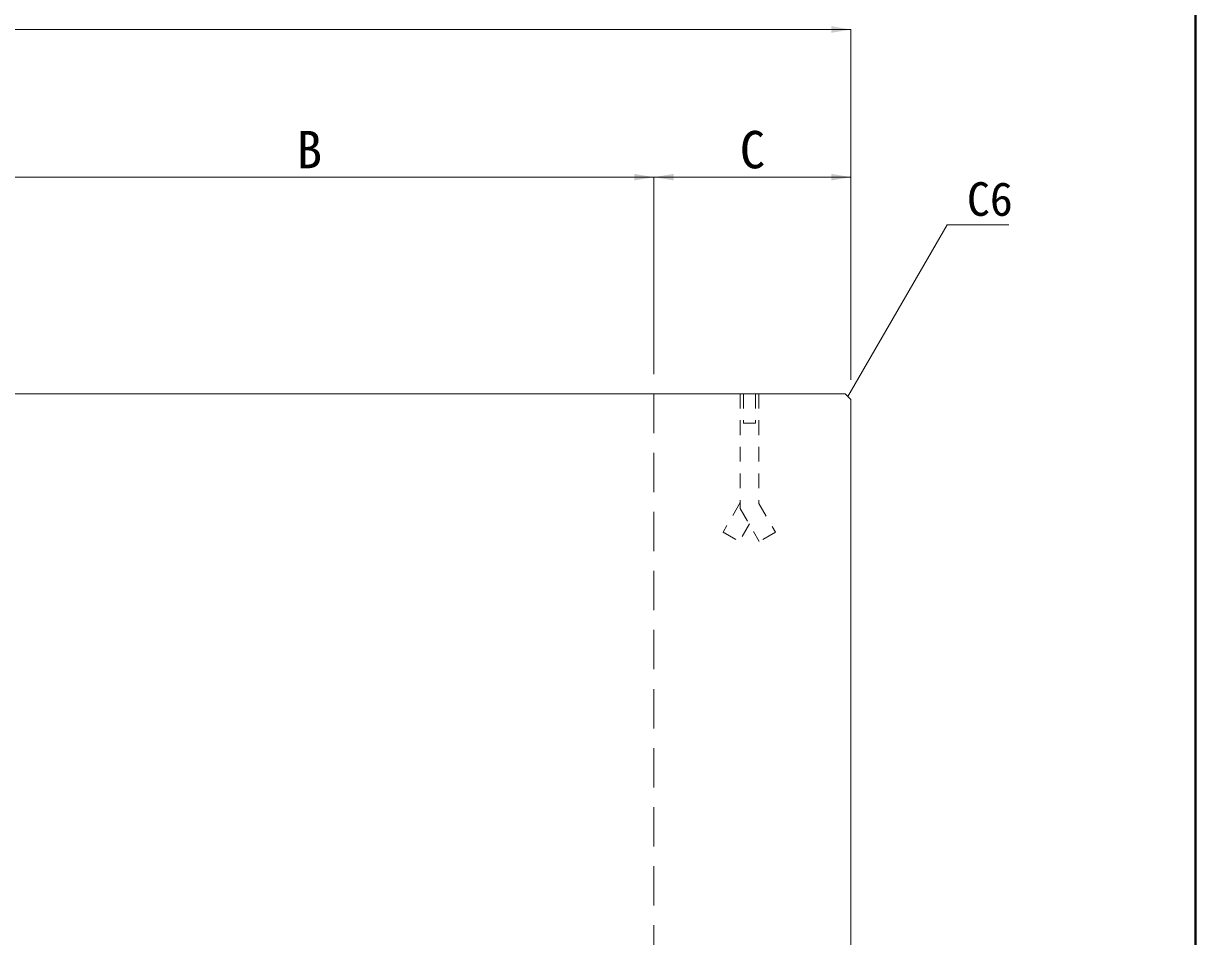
# Model space of a CAD drawing. Units: millimetres at full size; details may follow other scales. Extents: x 77366 to 106166, y -28085 to 6898.
# Drawn here: x 86875 to 88066, y -10218 to -9291 of the extents above; entities that cross this region are included whole.
import ezdxf
from ezdxf.enums import TextEntityAlignment as Align

# ---------------------------------------------------------------- set-up
doc = ezdxf.new("R2010")
doc.units = ezdxf.units.MM
doc.header["$LTSCALE"] = 50
doc.linetypes.add('USER1', pattern=[0.54, 0.3, -0.24])
doc.linetypes.add('USER2', pattern=[1.2, 0.8, -0.4])
for name, color, linetype, lineweight in [('図枠', 7, 'Continuous', 5), ('寸法線', 7, 'Continuous', 13), ('引出線', 4, 'Continuous', 13), ('本体', 2, 'Continuous', 20), ('ｲﾝｻｰﾄ', 3, 'USER1', 9)]:
    doc.layers.add(name, color=color, linetype=linetype, lineweight=lineweight)
doc.styles.add('ＭＳ ゴシック', font='')
doc.styles.get('ＭＳ ゴシック').set_extended_font_data('MS Gothic')

# ---------------------------------------------------------------- blocks, each defined once
blk = doc.blocks.new('filled_arrow')
at = {"color": 0, "linetype": 'Continuous', "lineweight": -2}
blk.add_solid([(7.5, 1.25), (0, 0), (7.5, -1.25)], dxfattribs=at)

msp = doc.modelspace()

# ---------------------------------------------------------------- linework, layer by layer
at = {"layer": '図枠', "lineweight": 40}
msp.add_line((88065.8, -8465.36), (88065.8, -14005.36), dxfattribs=at)
at = {"layer": '寸法線'}
for p, q in [((86615.8, -9296.94), (87715.8, -9296.94)), ((87715.8, -9652.94), (87715.8, -9296.94)), ((86815.8, -9446.94), (87515.8, -9446.94)), ((87515.8, -9646.94), (87515.8, -9446.94)), ((87515.8, -9446.94), (87715.8, -9446.94)), ((87515.8, -9646.94), (87515.8, -9446.94)), ((87715.8, -9652.94), (87715.8, -9446.94))]:
    msp.add_line(p, q, dxfattribs=at)
at = {"layer": '引出線'}
msp.add_lwpolyline([(87712.8, -9669.94), (87813.65, -9495.26), (87876.04, -9495.26)], dxfattribs=at)
at = {"layer": '本体'}
for p, q in [((86621.8, -9666.94), (87709.8, -9666.94)), ((87709.8, -9666.94), (87715.8, -9672.94)), ((87715.8, -9672.94), (87715.8, -10916.94))]:
    msp.add_line(p, q, dxfattribs=at)
at = {"layer": '本体', "linetype": 'USER2', "lineweight": 9}
msp.add_line((87515.8, -9666.94), (87515.8, -10766.94), dxfattribs=at)
at = {"layer": 'ｲﾝｻｰﾄ'}
for p, q in [((87603.3, -9666.94), (87603.3, -9783.41)), ((87603.3, -9666.94), (87622.3, -9666.94)), ((87606.72, -9666.94), (87606.72, -9696.94)), ((87618.88, -9666.94), (87618.88, -9696.94)), ((87622.3, -9666.94), (87622.3, -9778.32)), ((87606.72, -9696.94), (87618.88, -9696.94)), ((87603.3, -9777.61), (87586.08, -9807.44)), ((87603.3, -9783.41), (87622.75, -9817.12)), ((87622.3, -9778.32), (87639.21, -9807.62)), ((87586.08, -9807.44), (87602.53, -9816.94)), ((87612.8, -9799.16), (87602.53, -9816.94)), ((87639.21, -9807.62), (87622.75, -9817.12))]:
    msp.add_line(p, q, dxfattribs=at)

# ---------------------------------------------------------------- block references
at = {"layer": '寸法線', "xscale": 2.67, "yscale": 2.67, "rotation": 180}
for p in [(87715.8, -9296.94), (87515.8, -9446.94), (87715.8, -9446.94)]:
    msp.add_blockref('filled_arrow', p, dxfattribs=at)
at = {"layer": '寸法線', "xscale": 2.67, "yscale": 2.67}
msp.add_blockref('filled_arrow', (87515.8, -9446.94), dxfattribs=at)
at = {"layer": '引出線', "xscale": 0.133, "yscale": 0.133, "rotation": 60}
msp.add_blockref('filled_arrow', (87712.8, -9669.94), dxfattribs=at)

# ---------------------------------------------------------------- texts
at = {"layer": '寸法線', "style": 'ＭＳ ゴシック'}
for s, p in [('B', (87165.8, -9418.94)), ('C', (87615.8, -9418.94))]:
    msp.add_text(s, height=37.98, dxfattribs=at).set_placement(p, align=Align.MIDDLE_CENTER)
at = {"layer": '引出線', "style": 'ＭＳ ゴシック'}
msp.add_text('C6', height=34.18, dxfattribs=at).set_placement((87833.65, -9452.06), align=Align.TOP_LEFT)

doc.saveas('drawing.dxf')
